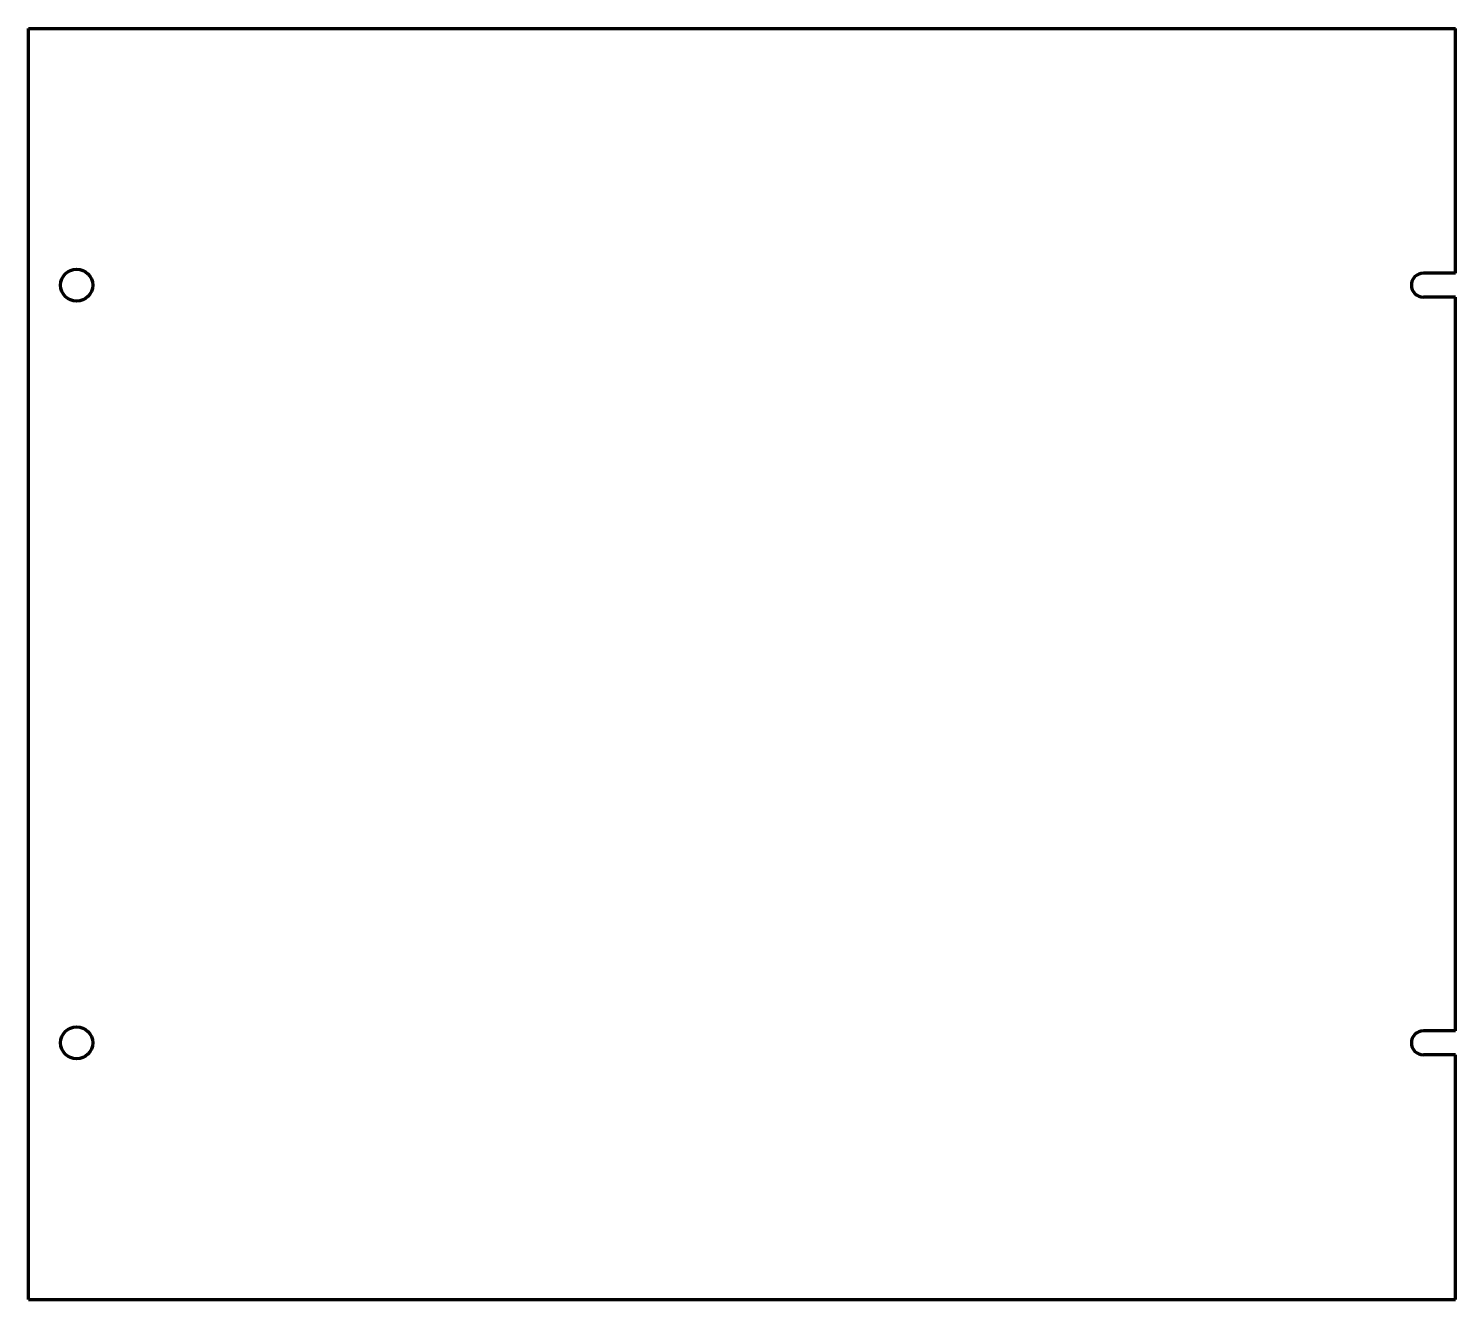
# Model space of a CAD drawing. Header units: inches. Extents: x 0 to 44.5, y 0 to 39.6.
import ezdxf

# ---------------------------------------------------------------- set-up
doc = ezdxf.new("R2010")
doc.units = ezdxf.units.IN
doc.header["$MEASUREMENT"] = 0
doc.layers.get('0').update_dxf_attribs({"linetype": 'CONTINUOUS'})

msp = doc.modelspace()

# ---------------------------------------------------------------- linework, layer by layer
at = {"color": 7, "lineweight": 90}
for p, q in [((0, 0), (0, 39.625)), ((0, 39.625), (44.5, 39.625)), ((44.5, 32), (44.5, 39.625)), ((44.5, 32), (43.5, 32)), ((44.5, 31.25), (43.5, 31.25)), ((44.5, 8.375), (44.5, 31.25)), ((44.5, 8.375), (43.5, 8.375)), ((44.5, 7.625), (43.5, 7.625)), ((44.5, 0), (44.5, 7.625)), ((0, 0), (44.5, 0))]:
    msp.add_line(p, q, dxfattribs=at)
for centre in [(1.5, 31.625), (1.5, 8)]:
    msp.add_circle(centre, 0.5, dxfattribs=at)
for centre in [(43.5, 31.625), (43.5, 8)]:
    msp.add_arc(centre, 0.375, 90, 270, dxfattribs=at)

doc.saveas('drawing.dxf')
